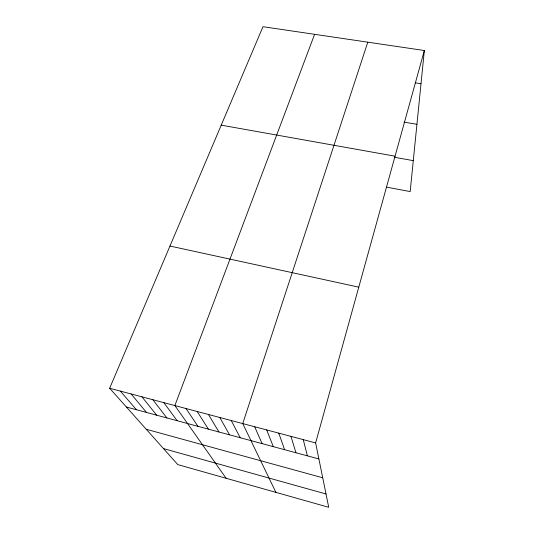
<?xml version="1.0" encoding="UTF-8"?>
<svg xmlns="http://www.w3.org/2000/svg" width="534" height="534" viewBox="0 0 534 534"><rect width="100%" height="100%" fill="white"/><g stroke="black" fill="none" stroke-linecap="round" stroke-linejoin="round"><path stroke-width="0.8" d="M424.343 50.516L315.627 442.92L328.724 507.3L177.789 464.607L109.657 388.265L262.975 26.7L424.343 50.516L410.179 191.572L386.589 187.14M367.793 42.173L242.743 423.582L275.891 492.355M314.593 34.316L174.872 405.573L226.129 478.284M415.258 82.823L421.006 83.725M403.971 122.119L416.934 124.302M221.23 125.15L395.067 156.195M394.539 157.29L413.283 160.641M169.966 246.047L358.781 287.159M109.657 388.265L315.627 442.92M126.404 407.028L318.885 458.946M146.263 429.283L322.716 477.783M163.497 448.6L326.014 493.977M120.35 391.102L136.437 409.738M131.11 393.959L146.523 412.455M141.944 396.835L156.682 415.198M152.844 399.726L166.895 417.948M163.818 402.636L177.175 420.725M185.992 408.523L197.927 426.319M197.186 411.494L208.4 429.149M208.46 414.484L218.94 431.993M219.808 417.495L229.547 434.85M231.235 420.532L240.213 437.726M254.671 426.746L262.094 443.627M266.693 429.937L273.301 446.651M278.795 433.147L284.582 449.695M290.983 436.385L295.943 452.759M303.265 439.642L307.377 455.842"/></g></svg>
